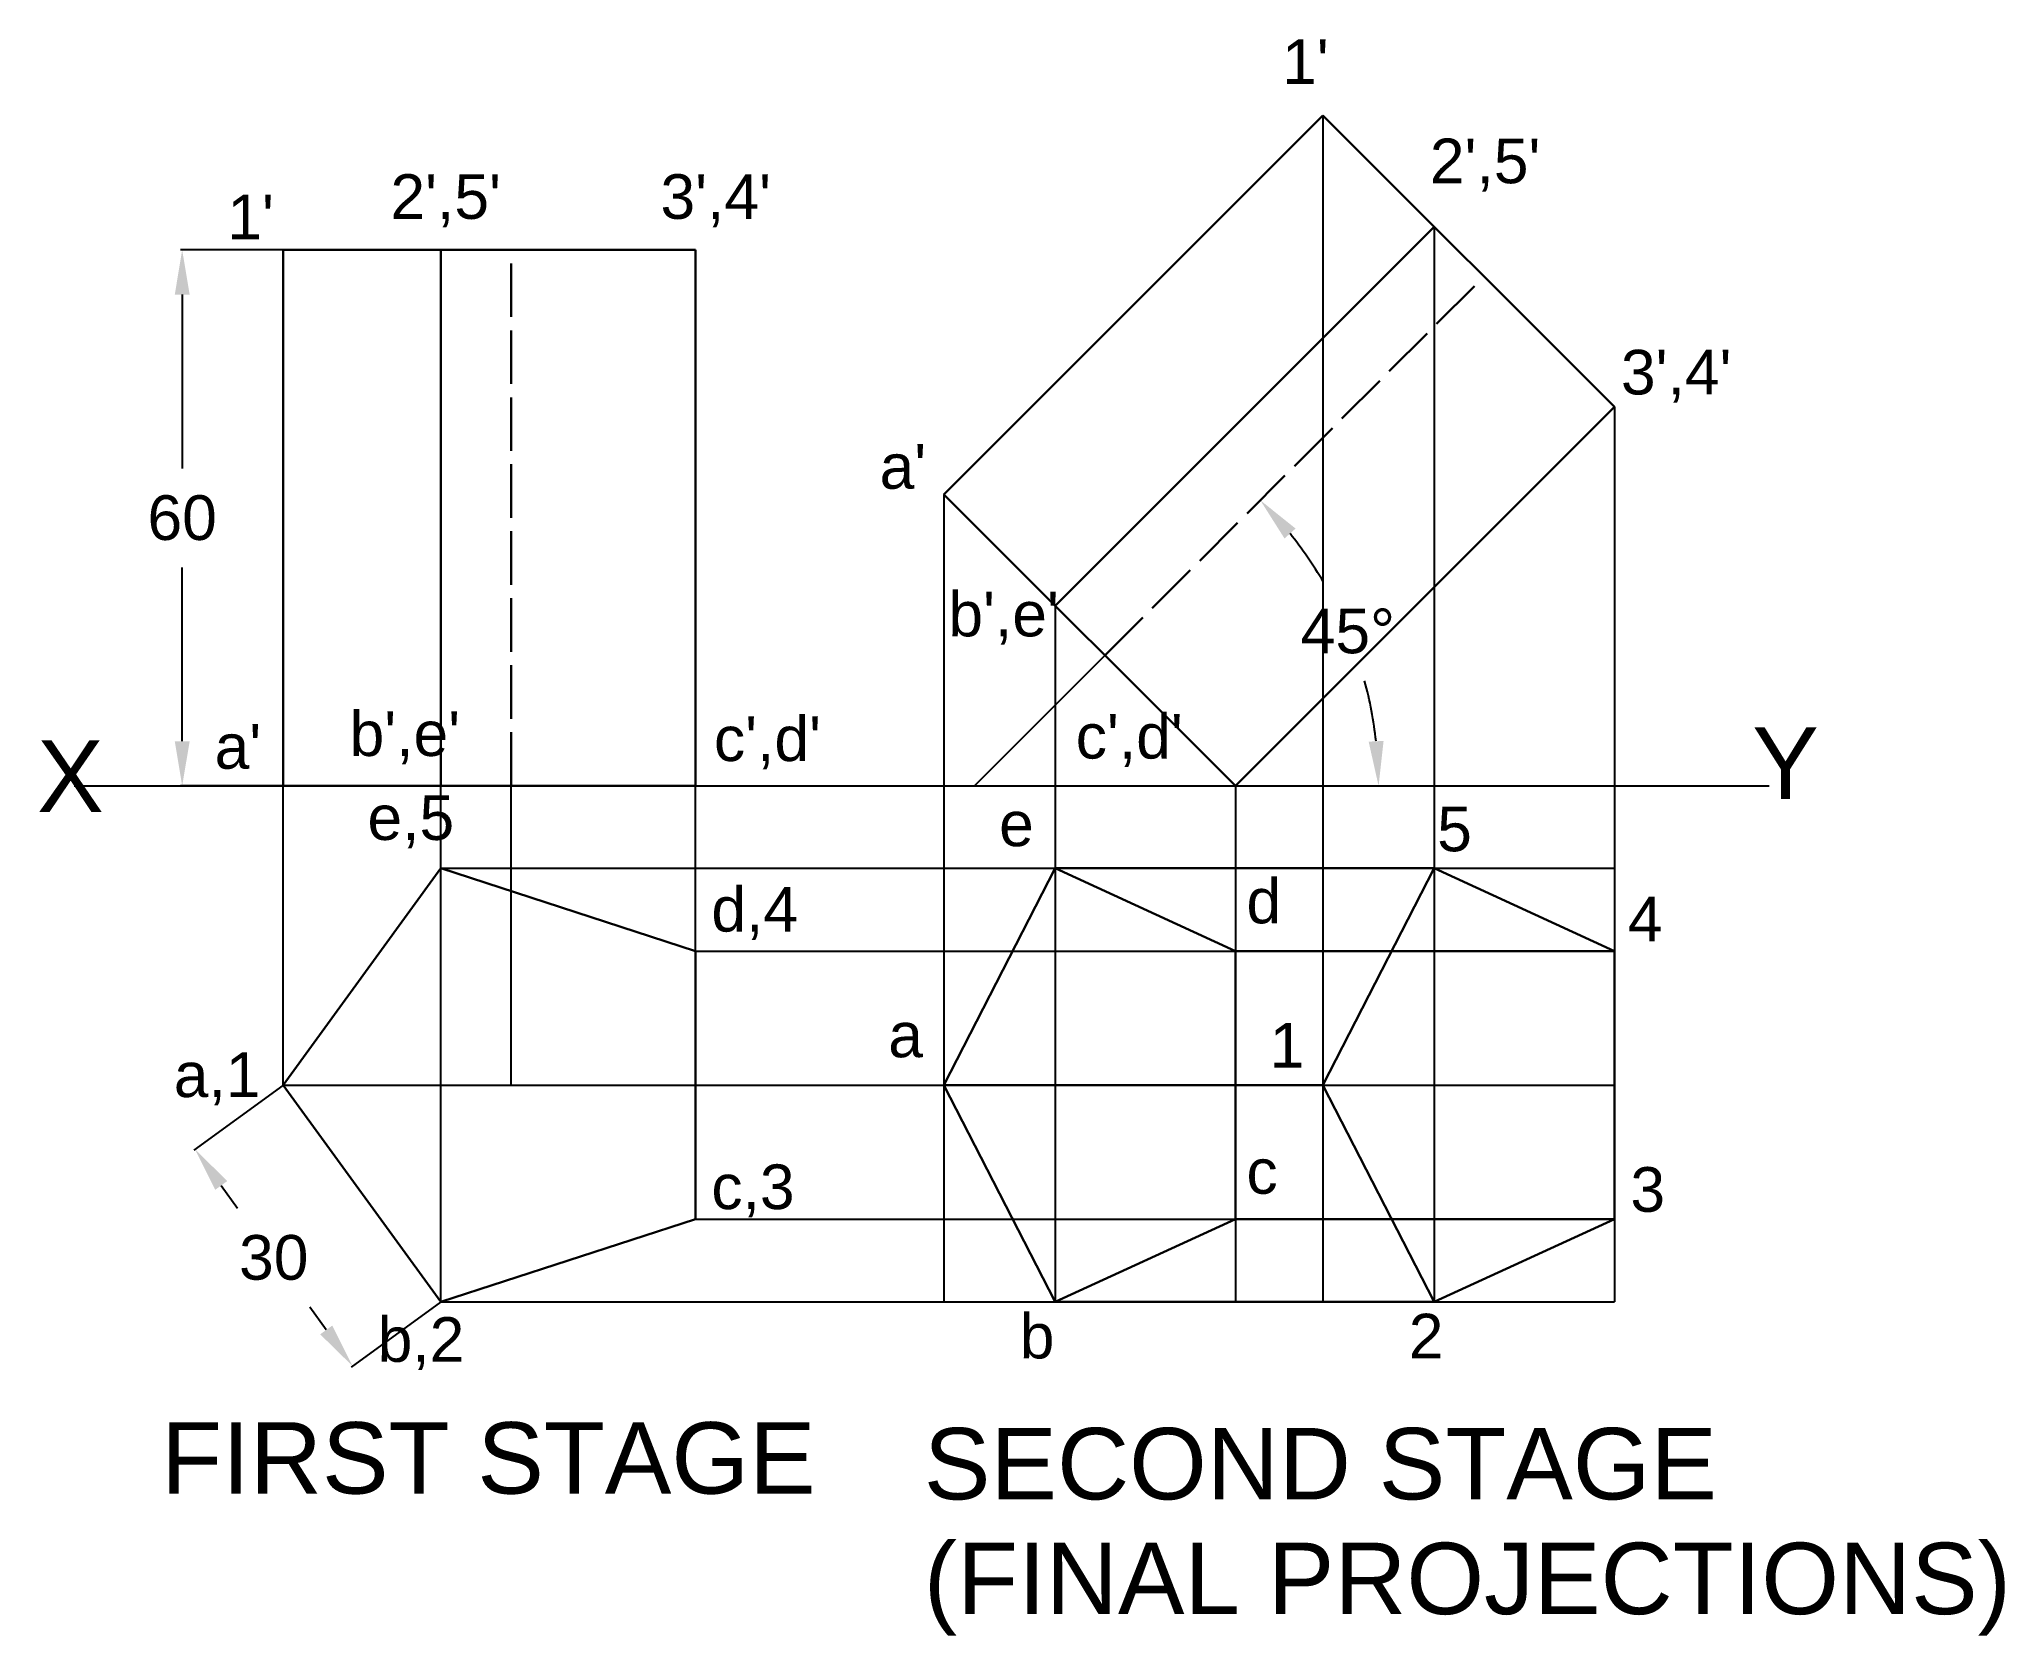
# Model space of a CAD drawing. Header units: millimetres. Extents: x 30 to 250, y -10 to 169.
import ezdxf

# ---------------------------------------------------------------- set-up
doc = ezdxf.new("R2010")
doc.units = ezdxf.units.MM
doc.header["$MEASUREMENT"] = 0
doc.header["$PDMODE"] = 35
doc.header["$PDSIZE"] = -2
doc.linetypes.add('ACAD_ISO02W100', pattern=[15, 12, -3])
doc.styles.get("Standard").update_dxf_attribs({"font": 'arial.ttf'})
doc.dimstyles.get("Standard").update_dxf_attribs({"dimtxt": 5, "dimasz": 5, "dimexe": 0.18, "dimexo": 0.0625, "dimgap": 3, "dimtad": 0, "dimtih": 1, "dimtoh": 1, "dimdec": 0, "dimzin": 0, "dimdsep": 46, "dimtxsty": 'Standard', "dimcen": 0.09, "dimadec": 0, "dimazin": 0, "dimtfac": 1, "dimtdec": 0, "dimtofl": 0, "dimtmove": 0, "dimatfit": 3, "dimfxl": 1, "dimtolj": 1, "dimtzin": 0, "dimarcsym": 0})

# ---------------------------------------------------------------- blocks, each defined once
blk = doc.blocks.new('*D0')
at = {"color": 0, "lineweight": -2, "ltscale": 0.5, "transparency": 16777216}
for start, end in [(30.3464, 38.6629), (6.3371, 15.0784)]:
    blk.add_arc((134.96, 85.13), 45.23, start, end, dxfattribs=at)
at = {"color": 0, "lineweight": 25, "ltscale": 0.5, "transparency": 16777216}
for points in [[(169.66, 112.83), (170.9, 113.94), (166.95, 117.11)], [(180.75, 90.17), (179.08, 90.08), (180.19, 85.13)]]:
    blk.add_solid(points, dxfattribs=at)
at = {"layer": 'Defpoints', "color": 0, "lineweight": 25, "ltscale": 0.5, "transparency": 16777216}
for p in [(191.99, 142.15), (149.56, 99.73), (178.65, 96.84), (34.16, 85.13), (223.9, 85.13)]:
    blk.add_point(p, dxfattribs=at)
at = {"color": 0, "lineweight": 25, "ltscale": 0.5, "transparency": 16777216, "insert": (176.75, 102.44), "char_height": 5, "attachment_point": 5}
blk.add_mtext('\\A1;45°', dxfattribs=at)
blk = doc.blocks.new('*D1')
at = {"color": 0, "lineweight": -2, "ltscale": 0.5, "transparency": 16777216}
for p, q in [((57.52, 51.59), (47.55, 44.34)), ((50.63, 40.4), (52.47, 37.87)), ((62.39, 24.22), (60.54, 26.76)), ((75.16, 27.32), (65.18, 20.07))]:
    blk.add_line(p, q, dxfattribs=at)
at = {"color": 0, "lineweight": 25, "ltscale": 0.5, "transparency": 16777216}
for points in [[(51.31, 40.89), (49.96, 39.91), (47.69, 44.45)], [(63.06, 24.71), (61.71, 23.73), (65.33, 20.18)]]:
    blk.add_solid(points, dxfattribs=at)
at = {"layer": 'Defpoints', "color": 0, "lineweight": 25, "ltscale": 0.5, "transparency": 16777216}
for p in [(57.58, 51.63), (75.21, 27.36), (65.33, 20.18)]:
    blk.add_point(p, dxfattribs=at)
at = {"color": 0, "lineweight": 25, "ltscale": 0.5, "transparency": 16777216, "insert": (56.51, 32.31), "char_height": 5, "attachment_point": 5}
blk.add_mtext('\\A1;30', dxfattribs=at)
blk = doc.blocks.new('*D2')
at = {"color": 0, "lineweight": -2, "ltscale": 0.5, "transparency": 16777216}
for p, q in [((57.51, 145.13), (46.08, 145.13)), ((46.26, 140.13), (46.26, 120.68)), ((46.26, 90.13), (46.26, 109.58)), ((57.51, 85.13), (46.08, 85.13))]:
    blk.add_line(p, q, dxfattribs=at)
at = {"color": 0, "lineweight": 25, "ltscale": 0.5, "transparency": 16777216}
for points in [[(45.43, 140.13), (47.1, 140.13), (46.26, 145.13)], [(45.43, 90.13), (47.1, 90.13), (46.26, 85.13)]]:
    blk.add_solid(points, dxfattribs=at)
at = {"layer": 'Defpoints', "color": 0, "lineweight": 25, "ltscale": 0.5, "transparency": 16777216}
for p in [(57.58, 145.13), (46.26, 85.13), (57.58, 85.13)]:
    blk.add_point(p, dxfattribs=at)
at = {"color": 0, "lineweight": 25, "ltscale": 0.5, "transparency": 16777216, "insert": (46.26, 115.13), "char_height": 5, "attachment_point": 5}
blk.add_mtext('\\A1;60', dxfattribs=at)

msp = doc.modelspace()

# ---------------------------------------------------------------- linework, layer by layer
at = {"lineweight": 30}
for p, q in [((131.52, 117.77), (173.94, 160.2)), ((173.94, 160.2), (206.59, 127.56)), ((143.99, 105.3), (186.41, 147.73)), ((57.58, 85.13), (57.58, 145.13)), ((57.58, 145.13), (103.74, 145.13)), ((75.21, 85.13), (75.21, 145.13)), ((103.74, 85.13), (103.74, 145.13)), ((164.16, 85.13), (206.59, 127.56)), ((131.52, 117.77), (164.16, 85.13)), ((57.58, 85.13), (103.74, 85.13))]:
    msp.add_line(p, q, dxfattribs=at)
for p, q in [((173.94, 160.2), (173.94, 27.36)), ((186.41, 147.73), (186.41, 27.36)), ((206.59, 127.56), (206.59, 27.36)), ((131.52, 117.77), (131.52, 27.36)), ((134.96, 85.13), (149.56, 99.73)), ((34.16, 85.13), (223.9, 85.13)), ((57.58, 51.63), (57.58, 85.13)), ((75.21, 75.9), (75.21, 85.13)), ((83.09, 51.63), (83.09, 85.13)), ((103.74, 66.63), (103.74, 85.13)), ((75.21, 27.36), (75.21, 75.9)), ((75.21, 75.9), (206.59, 75.9)), ((103.74, 66.63), (206.59, 66.63)), ((57.58, 51.63), (103.74, 51.63)), ((103.74, 36.63), (206.59, 36.63)), ((75.21, 27.36), (206.59, 27.36))]:
    msp.add_line(p, q)
at = {"linetype": 'ACAD_ISO02W100', "lineweight": 30, "ltscale": 0.5}
for p, q in [((83.09, 85.13), (83.09, 145.13)), ((149.56, 99.73), (191.99, 142.15))]:
    msp.add_line(p, q, dxfattribs=at)
at = {"lineweight": 25, "ltscale": 0.5}
for p, q in [((143.99, 105.3), (143.99, 27.36)), ((164.16, 85.13), (164.16, 27.36)), ((103.74, 51.63), (206.59, 51.63))]:
    msp.add_line(p, q, dxfattribs=at)
at = {"lineweight": 30, "ltscale": 0.5}
for p, q in [((143.99, 75.9), (186.41, 75.9)), ((164.16, 66.63), (206.59, 66.63)), ((131.52, 51.63), (173.94, 51.63)), ((164.16, 36.63), (206.59, 36.63)), ((143.99, 27.36), (186.41, 27.36))]:
    msp.add_line(p, q, dxfattribs=at)
at = {"lineweight": 30}
msp.add_lwpolyline([(103.74, 36.63), (103.74, 66.63), (75.21, 75.9), (57.58, 51.63), (75.21, 27.36)], close=True, dxfattribs=at)
at = {"lineweight": 30, "ltscale": 0.5}
for points in [[(164.16, 66.63), (164.16, 36.63), (143.99, 27.36), (131.52, 51.63), (143.99, 75.9), (164.16, 66.63), (164.16, 36.63)], [(186.41, 75.9), (173.94, 51.63), (186.41, 27.36), (206.59, 36.63), (206.59, 66.63), (186.41, 75.9)]]:
    msp.add_lwpolyline(points, dxfattribs=at)

# ---------------------------------------------------------------- texts
at = {"linetype": 'ACAD_ISO02W100', "lineweight": 30, "ltscale": 0.5}
for s, p in [("1'", (169.39, 163.71)), ("2',5'", (185.93, 152.6)), ("2',5'", (69.57, 148.61)), ("3',4'", (99.8, 148.61)), ("1'", (51.31, 146.33)), ("3',4'", (207.32, 128.95)), ("a'", (124.33, 118.4)), ("b',e'", (132.03, 101.87)), ("b',e'", (65, 88.48)), ("c',d'", (105.79, 87.91)), ("c',d'", (146.29, 88.19)), ("a'", (49.89, 87.05)), ('e,5', (67, 79.08)), ('d,4', (105.5, 68.82)), ('a,1', (45.32, 50.29)), ('c,3', (105.5, 37.75)), ('b,2', (68.14, 20.65))]:
    msp.add_text(s, height=5, dxfattribs=at).set_placement(p)
at = {"lineweight": 25, "ltscale": 0.5}
for s, height, p in [('X', 8, (30.02, 82.22)), ('Y', 8, (222.02, 83.68)), ('e', 5, (137.71, 78.38)), ('5', 5, (186.75, 77.81)), ('d', 5, (165.4, 69.74)), ('4', 5, (208.09, 67.72)), ('a', 5, (125.3, 54.75)), ('1', 5, (168, 53.59)), ('c', 5, (165.4, 39.47)), ('3', 5, (208.38, 37.45)), ('b', 5, (140.02, 21.03)), ('2', 5, (183.57, 21.03)), ('FIRST STAGE', 8, (43.91, 5.89)), ('SECOND STAGE', 8, (129.29, 5.25)), ('(FINAL PROJECTIONS)', 8, (129.29, -7.6))]:
    msp.add_text(s, height=height, dxfattribs=at).set_placement(p)

# ---------------------------------------------------------------- dimensions: what is measured, and where the dimension line sits
dim = msp.add_linear_dim(base=(46.26, 85.13), p1=(57.58, 145.13), p2=(57.58, 85.13), angle=90, dimstyle='Standard', dxfattribs=at)
dim.commit()
dim.dimension.update_dxf_attribs({"geometry": '*D2', "text_midpoint": (46.26, 115.13)})
dim = msp.add_angular_dim_2l(base=(178.65, 96.84), line1=((34.16, 85.13), (223.9, 85.13)), line2=((149.56, 99.73), (191.99, 142.15)), dimstyle='Standard', dxfattribs=at)
dim.commit()
dim.dimension.update_dxf_attribs({"geometry": '*D0', "text_midpoint": (176.75, 102.44)})
dim = msp.add_aligned_dim(p1=(57.58, 51.63), p2=(75.21, 27.36), distance=-12.22, dimstyle='Standard', dxfattribs=at)
dim.commit()
dim.dimension.update_dxf_attribs({"geometry": '*D1', "text_midpoint": (56.51, 32.31)})

doc.saveas('drawing.dxf')
